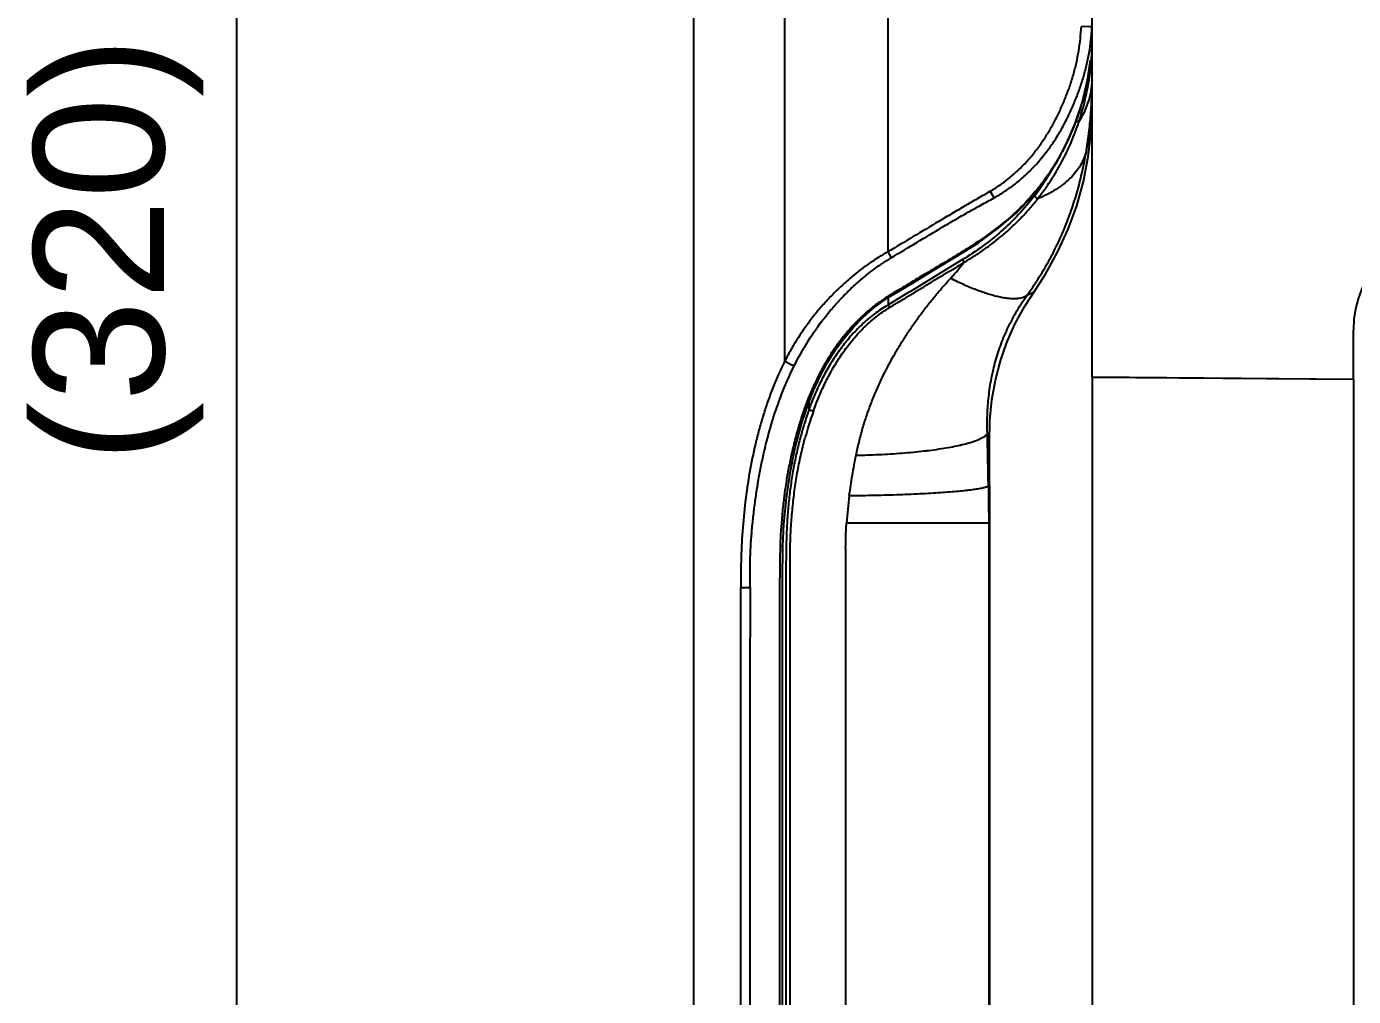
# Model space of a CAD drawing. Header units: millimetres. Extents: x 687 to 1107, y -116 to 478.
# Drawn here: x 980.8 to 1006.19, y 109.49 to 128.05 of the extents above; entities that cross this region are included whole.
import ezdxf

# ---------------------------------------------------------------- set-up
doc = ezdxf.new("R2010")
doc.units = ezdxf.units.MM
doc.header["$LTSCALE"] = 0.1
doc.layers.add('DIM', color=3, linetype='Continuous')
doc.styles.get("Standard").update_dxf_attribs({"font": 'arial.ttf'})
doc.dimstyles.new('ISO-25', dxfattribs={"dimtxt": 2.5, "dimasz": 2.5, "dimexe": 1.25, "dimexo": 0.625, "dimtad": 1, "dimlfac": 5, "dimtxsty": 'Standard', "dimcen": 2.5, "dimadec": 0, "dimazin": 0, "dimtfac": 1, "dimtmove": 0, "dimatfit": 3, "dimfxl": 0, "dimarcsym": 0})

# ---------------------------------------------------------------- blocks, each defined once
blk = doc.blocks.new('*D63')
at = {"layer": 'Defpoints', "color": 0}
for p in [(984.82, 155.776), (996.79, 155.776), (993.59, 91.788)]:
    blk.add_point(p, dxfattribs=at)
at = {"layer": 'DIM', "color": 0, "lineweight": -2}
for p, q in [((996.165, 155.776), (983.57, 155.776)), ((984.82, 94.288), (984.82, 153.276)), ((992.965, 91.788), (983.57, 91.788))]:
    blk.add_line(p, q, dxfattribs=at)
at = {"layer": 'DIM', "color": 0}
for points in [[(984.403, 153.276), (985.237, 153.276), (984.82, 155.776)], [(984.403, 94.288), (985.237, 94.288), (984.82, 91.788)]]:
    blk.add_solid(points, dxfattribs=at)
at = {"layer": 'DIM', "color": 0, "insert": (982.556, 123.782), "char_height": 2.5, "attachment_point": 5, "rotation": 90}
blk.add_mtext('(320)', dxfattribs=at)

msp = doc.modelspace()

# ---------------------------------------------------------------- linework, layer by layer
for p, q in [((993.5619, 146.6907), (993.5619, 97.3909)), ((995.3117, 121.6531), (995.3117, 145.7116)), ((997.2777, 144.5819), (997.2777, 123.7352)), ((1001.1904, 121.3419), (1001.1904, 137.2759)), ((1001.151, 128.0414), (1000.9837, 128.0483)), ((1001.1869, 128.04), (1001.151, 128.0414)), ((1001.1858, 127.7734), (1001.1904, 127.7734)), ((1001.1605, 127.4067), (1001.1603, 127.4067)), ((1001.1605, 127.4066), (1001.1603, 127.4066)), ((1000.8819, 126.2427), (1000.9357, 126.2257)), ((1000.8819, 126.2426), (1000.9357, 126.2257)), ((999.3125, 124.7696), (999.2384, 124.8957)), ((999.3125, 124.7695), (999.2384, 124.8956)), ((1000.0798, 124.8016), (1000.1466, 124.7511)), ((1000.0798, 124.8015), (1000.1466, 124.751)), ((997.2777, 123.7352), (997.3449, 123.624)), ((997.2777, 123.7351), (997.3449, 123.624)), ((997.2835, 122.8582), (997.2835, 122.7209)), ((997.2835, 122.8581), (997.2835, 122.7208)), ((997.3806, 122.7795), (997.2835, 122.7209)), ((997.3806, 122.7794), (997.2835, 122.7208)), ((997.3191, 122.881), (997.3073, 122.8993)), ((997.3191, 122.8809), (997.3073, 122.8993)), ((1006.1905, 121.2983), (1006.1905, 122.244)), ((1006.1905, 121.2982), (1006.1905, 122.2439)), ((1001.1904, 121.3419), (1006.1905, 121.2983)), ((1001.1904, 121.3419), (1006.1905, 121.2982)), ((1001.1904, 121.3383), (1001.1904, 101.9758)), ((1006.1905, 121.2947), (1001.1904, 121.3383)), ((1001.1904, 121.3382), (1001.1904, 101.9758)), ((1006.1905, 121.2946), (1001.1904, 121.3382)), ((1006.1905, 121.2947), (1006.1905, 101.9758)), ((1006.1905, 121.2946), (1006.1905, 101.9758)), ((995.6357, 120.4646), (995.7662, 120.8528)), ((995.6357, 120.4645), (995.7662, 120.8527)), ((995.7396, 120.8481), (995.7256, 120.8508)), ((995.7396, 120.8481), (995.7256, 120.8507)), ((995.7664, 120.8531), (995.7663, 120.8528)), ((995.7665, 120.8531), (995.7663, 120.8527)), ((995.7716, 120.7242), (995.7716, 120.8661)), ((995.7716, 120.7242), (995.7716, 120.866)), ((995.5086, 119.9917), (995.6357, 120.4646)), ((995.5087, 119.9917), (995.6357, 120.4645)), ((995.5793, 120.4184), (995.5744, 120.402)), ((995.5793, 120.4184), (995.5744, 120.4019)), ((999.2045, 119.2588), (999.2285, 119.2675)), ((999.2045, 119.2587), (999.2285, 119.2675)), ((999.2285, 119.2666), (999.2285, 97.3412)), ((999.2285, 119.2665), (999.2285, 97.3412)), ((999.2098, 118.5484), (996.4892, 118.5484)), ((999.2098, 118.5483), (996.4892, 118.5483)), ((999.2098, 118.5484), (999.2098, 99.1841)), ((999.2098, 118.5483), (999.2098, 99.1841)), ((996.4723, 118.0681), (996.4723, 98.3059)), ((996.4723, 118.068), (996.4723, 98.3059)), ((995.3307, 117.7266), (995.3312, 97.9303)), ((995.3307, 117.7266), (995.3312, 97.9303)), ((994.4642, 97.7), (994.4642, 117.3148)), ((994.4642, 97.7), (994.4642, 117.3148))]:
    msp.add_line(p, q)
for points in [[(997.3191, 122.881), (997.7185, 123.1216), (998.1659, 123.3914), (998.5988, 123.653), (999.0138, 123.9115), (999.3941, 124.1876), (999.739, 124.4836), (1000.0416, 124.7998), (1000.3003, 125.1289), (1000.519, 125.4669), (1000.7065, 125.8217), (1000.866, 126.1954), (1000.998, 126.5911), (1001.1018, 127.0232), (1001.1606, 127.4066)], [(997.3191, 122.8809), (997.7185, 123.1215), (998.1659, 123.3913), (998.5988, 123.653), (999.0138, 123.9114), (999.3941, 124.1876), (999.739, 124.4836), (1000.0416, 124.7997), (1000.3003, 125.1288), (1000.519, 125.4669), (1000.7065, 125.8216), (1000.866, 126.1953), (1000.998, 126.591), (1001.1018, 127.0231), (1001.1606, 127.4066)], [(1000.0777, 122.9715), (1000.2968, 123.309), (1000.5297, 123.7304), (1000.7289, 124.1682), (1000.8936, 124.6202), (1001.0228, 125.0837), (1001.1157, 125.556), (1001.1717, 126.035), (1001.1904, 126.5156)], [(1000.0777, 122.9715), (1000.2968, 123.3089), (1000.5297, 123.7304), (1000.7289, 124.1681), (1000.8936, 124.6201), (1001.0228, 125.0836), (1001.1157, 125.5559), (1001.1717, 126.0349), (1001.1904, 126.5155)], [(999.2285, 119.2675), (999.2285, 119.6499), (999.2283, 120.0937), (999.2348, 120.51), (999.2718, 120.9058), (999.3391, 121.2845), (999.4349, 121.6496), (999.559, 122.0046), (999.7129, 122.3527), (999.9011, 122.6985), (1000.0777, 122.9715)], [(999.2285, 119.2675), (999.2285, 119.6498), (999.2283, 120.0937), (999.2348, 120.51), (999.2718, 120.9058), (999.3391, 121.2844), (999.4349, 121.6495), (999.559, 122.0045), (999.7129, 122.3526), (999.9011, 122.6985), (1000.0777, 122.9715)], [(996.1326, 121.6302), (996.2856, 121.872), (996.4484, 122.0946), (996.6203, 122.2982), (996.8007, 122.4832), (996.9888, 122.6487), (997.1838, 122.7943), (997.3191, 122.881)], [(996.1326, 121.6302), (996.2856, 121.872), (996.4484, 122.0945), (996.6203, 122.2981), (996.8007, 122.4831), (996.9888, 122.6486), (997.1838, 122.7942), (997.3191, 122.8809)], [(995.7664, 120.8531), (995.8582, 121.0839), (995.99, 121.3681), (996.1326, 121.6302)], [(995.7665, 120.8531), (995.8582, 121.0839), (995.99, 121.368), (996.1326, 121.6302)], [(995.272, 118.1102), (995.2919, 118.527), (995.3383, 119.0213), (995.41, 119.5093), (995.5086, 119.9917)], [(995.272, 118.1101), (995.2919, 118.527), (995.3383, 119.0212), (995.41, 119.5092), (995.5087, 119.9917)], [(995.2644, 106.6536), (995.2643, 107.7218), (995.2642, 108.7526), (995.2642, 109.748), (995.2641, 110.711), (995.2641, 111.6431), (995.2642, 112.5463), (995.2642, 113.4218), (995.2643, 114.2709), (995.2644, 115.0953), (995.2646, 115.8958), (995.2647, 116.6763), (995.2652, 117.441), (995.2725, 118.1102)], [(995.2644, 106.6535), (995.2643, 107.7218), (995.2642, 108.7526), (995.2642, 109.748), (995.2642, 110.711), (995.2642, 111.6431), (995.2642, 112.5463), (995.2642, 113.4218), (995.2643, 114.2708), (995.2644, 115.0952), (995.2646, 115.8958), (995.2647, 116.6763), (995.2652, 117.441), (995.2725, 118.1102)]]:
    msp.add_lwpolyline(points)
for centre, radius, start, end in [((997.5819, 128.1942), 3.6083, 357.3742, 357.54977), ((996.5878, 127.7746), 4.6026, 356.87103, 359.98451), ((996.4714, 127.7807), 4.7191, 355.43852, 356.87394), ((996.4715, 127.7807), 4.7191, 355.43852, 356.87394), ((999.8035, 127.0472), 1.3869, 354.13654, 359.97702), ((999.8035, 127.0472), 1.3869, 354.13654, 359.97702), ((995.4445, 126.7925), 5.7459, 348.37692, 359.9808), ((995.4446, 126.7925), 5.7459, 348.37692, 359.9808), ((999.7647, 127.0515), 1.4259, 348.40104, 354.12399), ((999.7647, 127.0515), 1.4259, 348.40104, 354.12399), ((1008.2929, 124.4266), 7.3208, 170.34403, 170.49995), ((1008.2929, 124.4266), 7.3207, 170.34403, 170.49995), ((996.2673, 127.7325), 4.8088, 322.44904, 330.1228), ((996.2674, 127.7324), 4.8088, 322.44904, 330.1228), ((1008.1906, 122.2439), 2, 90.5, 180), ((995.5478, 125.9495), 3.9992, 317.28921, 322.92566), ((995.5478, 125.9494), 3.9992, 317.28921, 322.92566), ((1003.9858, 126.7829), 6.1692, 211.18381, 211.72811), ((1003.9858, 126.7828), 6.1691, 211.18381, 211.72811), ((1002.3979, 125.8036), 5.9716, 211.07952, 211.62749), ((1002.3979, 125.8035), 5.9716, 211.07952, 211.62749), ((1001.6949, 118.5895), 6.3832, 159.25242, 163.3504), ((1001.6949, 118.5895), 6.3832, 159.25242, 163.3504), ((1002.8891, 118.2409), 7.5384, 160.76542, 163.02483), ((1002.8891, 118.2408), 7.5384, 160.76542, 163.02483), ((1000.7454, 118.9677), 5.3615, 159.24817, 159.43725), ((1000.7454, 118.9676), 5.3615, 159.24817, 159.43725), ((1003.0174, 118.1774), 7.5886, 160.66497, 163.24472), ((1003.0174, 118.1774), 7.5886, 160.66497, 163.24472), ((1000.7485, 118.9508), 5.2834, 159.10544, 160.38762), ((1000.7485, 118.9508), 5.2834, 159.10544, 160.38762), ((1002.8134, 118.2642), 7.4592, 163.41741, 165.13776), ((1002.8134, 118.2641), 7.4592, 163.41741, 165.13776), ((1002.8356, 118.2577), 7.4823, 163.0283, 163.41815), ((1002.8356, 118.2576), 7.4823, 163.0283, 163.41815), ((1002.8064, 118.2661), 7.4519, 165.13794, 165.30796), ((1002.8064, 118.266), 7.4519, 165.13794, 165.30796), ((1002.919, 118.2073), 7.4858, 163.24653, 164.89226), ((1002.919, 118.2072), 7.4858, 163.24653, 164.89226), ((1005.1656, 117.931), 8.6984, 172.45436, 175.9299), ((1005.1656, 117.9309), 8.6984, 172.45436, 175.9299), ((994.5983, 181.8192), 64.5043, 269.880953, 270.03969), ((994.5983, 181.819), 64.5041, 269.880953, 270.03969)]:
    msp.add_arc(centre, radius, start, end)
for points, knots in [([(999.2384, 124.8957), (999.3059, 124.9345), (999.4376, 125.0186), (999.6236, 125.1611), (999.7979, 125.3177), (999.9601, 125.4867), (1000.1099, 125.6666), (1000.2474, 125.856), (1000.3728, 126.0537), (1000.4863, 126.2583), (1000.5885, 126.4687), (1000.68, 126.6841), (1000.7618, 126.9034), (1000.8326, 127.1265), (1000.8908, 127.3531), (1000.9348, 127.583), (1000.9659, 127.815), (1000.9789, 127.9705), (1000.9837, 128.0483)], [0, 0, 0, 0, 0.0624681, 0.1250271, 0.1875761, 0.2500847, 0.3125835, 0.375075, 0.4375703, 0.5000479, 0.5625177, 0.6250146, 0.6875321, 0.7500285, 0.8125, 0.8749922, 0.9375125, 1, 1, 1, 1]), ([(999.3125, 124.7696), (999.384, 124.8086), (999.5237, 124.8933), (999.7219, 125.0376), (999.9083, 125.1971), (1000.1402, 125.4272), (1000.3468, 125.6811), (1000.5268, 125.9529), (1000.6488, 126.1649), (1000.7585, 126.3835), (1000.8568, 126.6074), (1000.9447, 126.8356), (1001.0211, 127.0678), (1001.0849, 127.3038), (1001.1347, 127.5431), (1001.1697, 127.7851), (1001.1827, 127.9476), (1001.1864, 128.0289)], [0, 0, 0, 0, 0.0624666, 0.1250746, 0.1877616, 0.2504006, 0.3753856, 0.4378569, 0.5003107, 0.5627912, 0.6252944, 0.6877735, 0.7502102, 0.8126363, 0.8751083, 0.9375856, 1, 1, 1, 1]), ([(1001.1603, 127.4067), (1001.1455, 127.2781), (1001.1049, 127.0219), (1001.0142, 126.6437), (1000.8962, 126.2731), (1000.7497, 125.9128), (1000.5738, 125.5658), (1000.3692, 125.2347), (1000.1752, 124.9746), (1000.0068, 124.7775), (999.8739, 124.6356), (999.7348, 124.4998), (999.5897, 124.3706), (999.4395, 124.2472), (999.2336, 124.0899), (998.9674, 123.9053), (998.6938, 123.7324), (998.4725, 123.5981), (998.3058, 123.4987), (998.1388, 123.3997), (997.9162, 123.2676), (997.6385, 123.1018), (997.4173, 122.9673), (997.3073, 122.8993)], [0, 0, 0, 0, 0.0624734, 0.1250041, 0.1875272, 0.250025, 0.3125363, 0.3750677, 0.4376242, 0.468907, 0.5001777, 0.5314319, 0.5626778, 0.5939349, 0.6252073, 0.6877357, 0.7501907, 0.7814141, 0.8126401, 0.8438687, 0.8750985, 0.9375552, 1, 1, 1, 1]), ([(1001.1603, 127.4066), (1001.1455, 127.278), (1001.1049, 127.0219), (1001.0142, 126.6437), (1000.8962, 126.273), (1000.7497, 125.9127), (1000.5738, 125.5657), (1000.3692, 125.2347), (1000.1752, 124.9746), (1000.0068, 124.7775), (999.8739, 124.6355), (999.7348, 124.4998), (999.5897, 124.3705), (999.4395, 124.2472), (999.2336, 124.0898), (998.9674, 123.9052), (998.6938, 123.7323), (998.4725, 123.598), (998.3058, 123.4986), (998.1388, 123.3996), (997.9163, 123.2675), (997.6385, 123.1017), (997.4174, 122.9672), (997.3073, 122.8993)], [0, 0, 0, 0, 0.0624734, 0.1250041, 0.1875272, 0.250025, 0.3125363, 0.3750677, 0.4376242, 0.468907, 0.5001777, 0.5314319, 0.5626778, 0.5939349, 0.6252073, 0.6877357, 0.7501907, 0.7814141, 0.8126401, 0.8438687, 0.8750985, 0.9375552, 1, 1, 1, 1]), ([(1000.9359, 126.2257), (1000.9983, 126.4167), (1001.1023, 126.806), (1001.1597, 127.2051), (1001.1756, 127.4054)], [0, 0, 0, 0, 0.5000114, 1, 1, 1, 1]), ([(1000.9359, 126.2256), (1000.9983, 126.4167), (1001.1023, 126.8059), (1001.1597, 127.205), (1001.1756, 127.4053)], [0, 0, 0, 0, 0.5000114, 1, 1, 1, 1]), ([(1001.0759, 125.6546), (1001.0783, 125.6692), (1001.0832, 125.6986), (1001.0903, 125.7428), (1001.0971, 125.7873), (1001.1059, 125.8464), (1001.1163, 125.9203), (1001.1315, 126.0381), (1001.1479, 126.1848), (1001.1638, 126.36), (1001.1759, 126.5339), (1001.1871, 126.7626), (1001.1904, 126.9334), (1001.1904, 127.0467)], [0, 0, 0, 0, 0.0317517, 0.0639437, 0.0960998, 0.1282371, 0.1922964, 0.2561207, 0.3830339, 0.5088643, 0.6335507, 0.7570059, 1, 1, 1, 1]), ([(1001.0759, 125.6545), (1001.0783, 125.6691), (1001.0832, 125.6985), (1001.0903, 125.7427), (1001.0971, 125.7872), (1001.1059, 125.8464), (1001.1163, 125.9202), (1001.1315, 126.038), (1001.1479, 126.1847), (1001.1638, 126.3599), (1001.1759, 126.5338), (1001.1871, 126.7625), (1001.1904, 126.9333), (1001.1904, 127.0466)], [0, 0, 0, 0, 0.0317517, 0.0639437, 0.0960998, 0.1282371, 0.1922964, 0.2561207, 0.3830339, 0.5088643, 0.6335507, 0.7570059, 1, 1, 1, 1]), ([(1000.9357, 126.2257), (1000.9906, 126.3101), (1001.0617, 126.4423), (1001.1284, 126.6266), (1001.1521, 126.7189), (1001.1615, 126.7648)], [0, 0, 0, 0, 0.5144502, 0.7605696, 1, 1, 1, 1]), ([(1000.9357, 126.2256), (1000.9906, 126.3101), (1001.0617, 126.4422), (1001.1284, 126.6266), (1001.1521, 126.7188), (1001.1615, 126.7648)], [0, 0, 0, 0, 0.5144502, 0.7605696, 1, 1, 1, 1]), ([(1000.1466, 124.7511), (1000.2329, 124.8614), (1000.3556, 125.0323), (1000.5039, 125.2701), (1000.6416, 125.5141), (1000.7935, 125.8301), (1000.8922, 126.0926), (1000.9357, 126.2257)], [0, 0, 0, 0, 0.2499819, 0.3750226, 0.5000445, 0.7500389, 1, 1, 1, 1]), ([(1000.1466, 124.751), (1000.2329, 124.8613), (1000.3556, 125.0323), (1000.5039, 125.27), (1000.6416, 125.514), (1000.7935, 125.83), (1000.8922, 126.0925), (1000.9357, 126.2256)], [0, 0, 0, 0, 0.2499819, 0.3750226, 0.5000445, 0.7500389, 1, 1, 1, 1]), ([(999.9451, 122.9088), (1000.0194, 123.0112), (1000.1616, 123.2204), (1000.3551, 123.5457), (1000.5274, 123.8807), (1000.6784, 124.2232), (1000.8084, 124.5711), (1000.9172, 124.9235), (1001.0058, 125.278), (1001.0528, 125.5161), (1001.0726, 125.6349)], [0, 0, 0, 0, 0.1275556, 0.2547911, 0.3812782, 0.507024, 0.6318629, 0.7554796, 0.8786147, 1, 1, 1, 1]), ([(999.9451, 122.9087), (1000.0194, 123.0112), (1000.1616, 123.2203), (1000.3551, 123.5456), (1000.5274, 123.8806), (1000.6784, 124.2231), (1000.8084, 124.5711), (1000.9172, 124.9235), (1001.0058, 125.2779), (1001.0528, 125.5161), (1001.0726, 125.6348)], [0, 0, 0, 0, 0.1275556, 0.2547911, 0.3812782, 0.507024, 0.6318629, 0.7554796, 0.8786147, 1, 1, 1, 1]), ([(1001.0759, 125.6545), (1001.064, 125.6096), (1001.033, 125.5194), (1000.9664, 125.3891), (1000.8786, 125.2627), (1000.7695, 125.1423), (1000.6403, 125.0292), (1000.4921, 124.9248), (1000.3263, 124.8307), (1000.208, 124.7765), (1000.1466, 124.7511)], [0, 0, 0, 0, 0.1038367, 0.2122267, 0.3262252, 0.4468345, 0.5745217, 0.7094152, 0.8514407, 1, 1, 1, 1]), ([(1001.0759, 125.6544), (1001.064, 125.6095), (1001.033, 125.5194), (1000.9664, 125.389), (1000.8786, 125.2627), (1000.7695, 125.1423), (1000.6403, 125.0291), (1000.4921, 124.9247), (1000.3263, 124.8307), (1000.208, 124.7764), (1000.1466, 124.751)], [0, 0, 0, 0, 0.1038367, 0.2122267, 0.3262252, 0.4468345, 0.5745217, 0.7094152, 0.8514407, 1, 1, 1, 1]), ([(999.2384, 124.8956), (999.1563, 124.848), (998.992, 124.7529), (998.7458, 124.6097), (998.5002, 124.4654), (998.1737, 124.2716), (997.7663, 124.0279), (997.4407, 123.8326), (997.2777, 123.7352)], [0, 0, 0, 0, 0.1249967, 0.2500044, 0.3750061, 0.5000039, 0.7500022, 1, 1, 1, 1]), ([(999.2384, 124.8956), (999.1563, 124.848), (998.992, 124.7528), (998.7458, 124.6096), (998.5002, 124.4653), (998.1737, 124.2715), (997.7663, 124.0278), (997.4407, 123.8325), (997.2777, 123.7351)], [0, 0, 0, 0, 0.1249967, 0.2500044, 0.3750061, 0.5000039, 0.7500022, 1, 1, 1, 1]), ([(997.3449, 123.6241), (997.5079, 123.7215), (997.8332, 123.9172), (998.2404, 124.1608), (998.5673, 124.3527), (998.8132, 124.494), (999.0617, 124.6326), (999.2284, 124.7239), (999.3125, 124.7697)], [0, 0, 0, 0, 0.2501741, 0.5002128, 0.6251673, 0.7496118, 0.8738095, 1, 1, 1, 1]), ([(997.3449, 123.6241), (997.5079, 123.7214), (997.8332, 123.9171), (998.2405, 124.1607), (998.5674, 124.3527), (998.8132, 124.494), (999.0617, 124.6326), (999.2284, 124.7238), (999.3125, 124.7696)], [0, 0, 0, 0, 0.2501741, 0.5002128, 0.6251673, 0.7496118, 0.8738095, 1, 1, 1, 1]), ([(1000.0798, 124.8016), (999.9864, 124.6799), (999.7871, 124.4458), (999.4554, 124.1257), (999.0952, 123.838), (998.8392, 123.6681), (998.708, 123.5886)], [0, 0, 0, 0, 0.2499871, 0.500001, 0.7500171, 1, 1, 1, 1]), ([(1000.0798, 124.8016), (999.9864, 124.6798), (999.7871, 124.4457), (999.4554, 124.1256), (999.0952, 123.838), (998.8392, 123.668), (998.708, 123.5885)], [0, 0, 0, 0, 0.2499871, 0.500001, 0.7500171, 1, 1, 1, 1]), ([(998.7386, 123.5386), (998.8063, 123.577), (998.9396, 123.6577), (999.1331, 123.7889), (999.3204, 123.9289), (999.4717, 124.0518), (999.589, 124.1543), (999.6751, 124.2333), (999.7589, 124.3146), (999.8404, 124.3983), (999.9197, 124.4841), (1000.0227, 124.6009), (1000.0975, 124.6906), (1000.1466, 124.7511)], [0, 0, 0, 0, 0.1249316, 0.2499598, 0.3750621, 0.500131, 0.5626331, 0.6251122, 0.6875785, 0.7500496, 0.8125384, 0.8750413, 1, 1, 1, 1]), ([(998.7386, 123.5385), (998.8063, 123.5769), (998.9397, 123.6576), (999.1331, 123.7888), (999.3204, 123.9288), (999.4717, 124.0517), (999.5891, 124.1542), (999.6751, 124.2333), (999.7589, 124.3146), (999.8404, 124.3982), (999.9197, 124.484), (1000.0228, 124.6008), (1000.0975, 124.6906), (1000.1466, 124.751)], [0, 0, 0, 0, 0.1249316, 0.2499598, 0.3750621, 0.500131, 0.5626331, 0.6251122, 0.6875785, 0.7500496, 0.8125384, 0.8750413, 1, 1, 1, 1]), ([(997.2777, 123.7353), (997.1628, 123.6711), (996.9407, 123.5327), (996.7316, 123.3754), (996.631, 123.2932)], [0, 0, 0, 0, 0.5031556, 1, 1, 1, 1]), ([(997.2777, 123.7352), (997.1629, 123.6711), (996.9407, 123.5327), (996.7316, 123.3753), (996.631, 123.2931)], [0, 0, 0, 0, 0.5031556, 1, 1, 1, 1]), ([(996.7282, 123.1733), (996.8238, 123.2568), (997.0226, 123.4169), (997.235, 123.5586), (997.3449, 123.6241)], [0, 0, 0, 0, 0.4981023, 1, 1, 1, 1]), ([(996.7282, 123.1732), (996.8238, 123.2567), (997.0226, 123.4168), (997.235, 123.5585), (997.3449, 123.6241)], [0, 0, 0, 0, 0.4981023, 1, 1, 1, 1]), ([(997.3132, 122.6721), (997.3717, 122.7097), (997.4905, 122.7819), (997.6706, 122.887), (997.8192, 122.9771), (997.9376, 123.0498), (998.0561, 123.1226), (998.1747, 123.195), (998.2937, 123.267), (998.3831, 123.3206), (998.4577, 123.365), (998.5175, 123.4005), (998.5774, 123.4359), (998.652, 123.4805), (998.7102, 123.5186), (998.7386, 123.5386)], [0, 0, 0, 0, 0.1249654, 0.2500008, 0.3749992, 0.4374929, 0.4999916, 0.6249899, 0.6874735, 0.7499515, 0.8124548, 0.843726, 0.8750142, 0.9375727, 1, 1, 1, 1]), ([(997.3132, 122.672), (997.3717, 122.7096), (997.4905, 122.7818), (997.6706, 122.8869), (997.8192, 122.9771), (997.9377, 123.0498), (998.0561, 123.1225), (998.1747, 123.195), (998.2937, 123.2669), (998.3831, 123.3205), (998.4577, 123.365), (998.5175, 123.4004), (998.5774, 123.4358), (998.652, 123.4804), (998.7102, 123.5185), (998.7386, 123.5385)], [0, 0, 0, 0, 0.1249654, 0.2500008, 0.3749992, 0.4374929, 0.4999916, 0.6249899, 0.6874735, 0.7499515, 0.8124548, 0.843726, 0.8750142, 0.9375727, 1, 1, 1, 1]), ([(998.708, 123.5886), (998.4865, 123.4542), (998.0444, 123.1838), (997.6023, 122.9136), (997.3806, 122.7795)], [0, 0, 0, 0, 0.5, 1, 1, 1, 1]), ([(998.708, 123.5885), (998.4865, 123.4541), (998.0444, 123.1837), (997.6023, 122.9135), (997.3806, 122.7794)], [0, 0, 0, 0, 0.5, 1, 1, 1, 1]), ([(996.631, 123.2932), (996.5596, 123.2348), (996.4211, 123.1148), (996.2249, 122.9254), (996.0416, 122.7291), (995.871, 122.5267), (995.713, 122.3179), (995.5671, 122.1029), (995.4328, 121.8816), (995.3507, 121.7299), (995.3116, 121.6532)], [0, 0, 0, 0, 0.1305414, 0.2592324, 0.3858082, 0.5104351, 0.6337316, 0.7561435, 0.8780919, 1, 1, 1, 1]), ([(996.631, 123.2931), (996.5596, 123.2348), (996.4211, 123.1147), (996.2249, 122.9253), (996.0416, 122.7291), (995.871, 122.5266), (995.713, 122.3179), (995.5671, 122.1028), (995.4328, 121.8815), (995.3507, 121.7299), (995.3116, 121.6531)], [0, 0, 0, 0, 0.1305414, 0.2592324, 0.3858082, 0.5104351, 0.6337316, 0.7561435, 0.8780919, 1, 1, 1, 1]), ([(995.49, 121.5592), (995.5645, 121.709), (995.7272, 122.0028), (995.9655, 122.3499), (996.1779, 122.6145), (996.3493, 122.8081), (996.5324, 122.9957), (996.6616, 123.1151), (996.7282, 123.1733)], [0, 0, 0, 0, 0.2451986, 0.4914803, 0.6160481, 0.742294, 0.8703835, 1, 1, 1, 1]), ([(995.49, 121.5591), (995.5645, 121.7089), (995.7272, 122.0027), (995.9656, 122.3498), (996.1779, 122.6144), (996.3493, 122.8081), (996.5324, 122.9956), (996.6616, 123.115), (996.7282, 123.1732)], [0, 0, 0, 0, 0.2451986, 0.4914803, 0.6160481, 0.742294, 0.8703835, 1, 1, 1, 1]), ([(996.6725, 119.8446), (996.6901, 119.9314), (996.7279, 120.1038), (996.7959, 120.3583), (996.8745, 120.6071), (996.9628, 120.8498), (997.0597, 121.0861), (997.1984, 121.3905), (997.3518, 121.6834), (997.5176, 121.9642), (997.6461, 122.1664), (997.7787, 122.3616), (997.9148, 122.5498), (998.0537, 122.731), (998.1717, 122.8768), (998.2671, 122.99), (998.3387, 123.0726), (998.4108, 123.1533), (998.459, 123.2064), (998.4829, 123.2329)], [0, 0, 0, 0, 0.0683378, 0.1360545, 0.2031156, 0.2694961, 0.3351523, 0.4000402, 0.527417, 0.5898802, 0.6514729, 0.7121484, 0.7718557, 0.8305464, 0.8881695, 0.9165655, 0.9446751, 0.9724887, 1, 1, 1, 1]), ([(996.6725, 119.8445), (996.6901, 119.9314), (996.728, 120.1037), (996.7959, 120.3583), (996.8745, 120.6071), (996.9628, 120.8498), (997.0598, 121.0861), (997.1985, 121.3904), (997.3518, 121.6833), (997.5176, 121.9641), (997.6461, 122.1663), (997.7787, 122.3616), (997.9148, 122.5497), (998.0537, 122.7309), (998.1717, 122.8768), (998.2671, 122.9899), (998.3387, 123.0725), (998.4108, 123.1532), (998.459, 123.2064), (998.4829, 123.2329)], [0, 0, 0, 0, 0.0683378, 0.1360545, 0.2031156, 0.2694961, 0.3351523, 0.4000402, 0.527417, 0.5898802, 0.6514729, 0.7121484, 0.7718557, 0.8305464, 0.8881695, 0.9165655, 0.9446751, 0.9724887, 1, 1, 1, 1]), ([(998.4828, 123.233), (998.5652, 123.1919), (998.7269, 123.1152), (998.9297, 123.0302), (999.0861, 122.9726), (999.1966, 122.9359), (999.302, 122.9051), (999.4018, 122.8803), (999.4953, 122.8619), (999.582, 122.8498), (999.6617, 122.844), (999.7338, 122.8444), (999.7984, 122.8512), (999.8551, 122.864), (999.9039, 122.8826), (999.9324, 122.8996), (999.9449, 122.9089)], [0, 0, 0, 0, 0.1788061, 0.3475713, 0.4269667, 0.5024708, 0.5737084, 0.640325, 0.702033, 0.7587255, 0.810372, 0.8570022, 0.8987752, 0.9361126, 0.9696029, 1, 1, 1, 1]), ([(998.4828, 123.2329), (998.5652, 123.1918), (998.7269, 123.1151), (998.9297, 123.0301), (999.0861, 122.9726), (999.1966, 122.9359), (999.302, 122.905), (999.4018, 122.8803), (999.4953, 122.8618), (999.582, 122.8497), (999.6617, 122.8439), (999.7339, 122.8444), (999.7984, 122.8511), (999.8551, 122.8639), (999.9039, 122.8826), (999.9324, 122.8995), (999.9449, 122.9089)], [0, 0, 0, 0, 0.1788061, 0.3475713, 0.4269667, 0.5024708, 0.5737084, 0.640325, 0.702033, 0.7587255, 0.810372, 0.8570022, 0.8987752, 0.9361126, 0.9696029, 1, 1, 1, 1]), ([(999.1845, 120.2548), (999.1839, 120.2882), (999.1827, 120.3519), (999.1819, 120.4447), (999.1826, 120.5331), (999.1857, 120.6495), (999.1936, 120.7949), (999.2097, 120.9688), (999.2324, 121.1413), (999.2713, 121.3682), (999.3372, 121.6478), (999.4444, 121.9765), (999.5805, 122.2979), (999.7464, 122.6109), (999.8756, 122.8109), (999.945, 122.9089)], [0, 0, 0, 0, 0.0356862, 0.0679611, 0.0990404, 0.130036, 0.1921524, 0.2543874, 0.3163364, 0.3777779, 0.4999248, 0.6224859, 0.7462861, 0.8718737, 1, 1, 1, 1]), ([(999.1845, 120.2547), (999.1839, 120.2881), (999.1827, 120.3518), (999.1819, 120.4447), (999.1826, 120.5331), (999.1857, 120.6494), (999.1936, 120.7948), (999.2097, 120.9687), (999.2324, 121.1413), (999.2713, 121.3681), (999.3372, 121.6477), (999.4444, 121.9764), (999.5806, 122.2978), (999.7464, 122.6109), (999.8756, 122.8109), (999.945, 122.9089)], [0, 0, 0, 0, 0.0356862, 0.0679611, 0.0990404, 0.130036, 0.1921524, 0.2543874, 0.3163364, 0.3777779, 0.4999248, 0.6224859, 0.7462861, 0.8718737, 1, 1, 1, 1]), ([(999.9454, 122.9092), (999.9567, 122.9143), (999.9773, 122.9237), (1000.0053, 122.9368), (1000.0252, 122.9462), (1000.0387, 122.9526), (1000.0471, 122.9566), (1000.0544, 122.9601), (1000.0607, 122.9631), (1000.0659, 122.9657), (1000.0701, 122.9677), (1000.073, 122.9691), (1000.0748, 122.97), (1000.0758, 122.9705), (1000.0766, 122.9709), (1000.0771, 122.9712), (1000.0774, 122.9714), (1000.0776, 122.9714), (1000.0776, 122.9714)], [0, 0, 0, 0, 0.2551041, 0.4646683, 0.6347834, 0.7067954, 0.7705128, 0.8260678, 0.8735926, 0.9132196, 0.9451041, 0.9694776, 0.9789249, 0.986587, 0.9924947, 0.9966789, 0.9991704, 1, 1, 1, 1]), ([(999.9454, 122.9091), (999.9567, 122.9142), (999.9773, 122.9236), (1000.0053, 122.9367), (1000.0252, 122.9461), (1000.0387, 122.9525), (1000.0471, 122.9565), (1000.0544, 122.9601), (1000.0607, 122.9631), (1000.0659, 122.9656), (1000.0701, 122.9677), (1000.073, 122.9691), (1000.0748, 122.97), (1000.0758, 122.9705), (1000.0766, 122.9709), (1000.0771, 122.9711), (1000.0774, 122.9713), (1000.0776, 122.9713), (1000.0776, 122.9714)], [0, 0, 0, 0, 0.2551041, 0.4646683, 0.6347834, 0.7067954, 0.7705128, 0.8260678, 0.8735926, 0.9132196, 0.9451041, 0.9694776, 0.9789249, 0.986587, 0.9924947, 0.9966789, 0.9991704, 1, 1, 1, 1]), ([(997.2835, 122.7209), (997.192, 122.668), (997.017, 122.5513), (996.7785, 122.3482), (996.5652, 122.1248), (996.3749, 121.887), (996.2054, 121.6382), (996.0556, 121.3794), (995.9242, 121.1116), (995.8479, 120.928), (995.8125, 120.8352)], [0, 0, 0, 0, 0.1300824, 0.2582898, 0.3849728, 0.5098108, 0.6329279, 0.7553758, 0.8776836, 1, 1, 1, 1]), ([(997.2835, 122.7208), (997.192, 122.668), (997.017, 122.5512), (996.7785, 122.3481), (996.5652, 122.1248), (996.3749, 121.8869), (996.2054, 121.6381), (996.0556, 121.3793), (995.9242, 121.1115), (995.848, 120.9279), (995.8125, 120.8351)], [0, 0, 0, 0, 0.1300824, 0.2582898, 0.3849728, 0.5098108, 0.6329279, 0.7553758, 0.8776836, 1, 1, 1, 1]), ([(995.8568, 120.6899), (995.8909, 120.7871), (995.9645, 120.9795), (996.0925, 121.2606), (996.2392, 121.5326), (996.4063, 121.7941), (996.5947, 122.0442), (996.8068, 122.2793), (997.0449, 122.4935), (997.221, 122.6166), (997.3132, 122.6721)], [0, 0, 0, 0, 0.1232651, 0.2463641, 0.3694272, 0.4927536, 0.6174466, 0.7437409, 0.8711849, 1, 1, 1, 1]), ([(995.8568, 120.6899), (995.8909, 120.7871), (995.9645, 120.9795), (996.0925, 121.2606), (996.2392, 121.5325), (996.4063, 121.794), (996.5947, 122.0441), (996.8068, 122.2793), (997.0449, 122.4934), (997.221, 122.6166), (997.3132, 122.6721)], [0, 0, 0, 0, 0.1232651, 0.2463641, 0.3694272, 0.4927536, 0.6174466, 0.7437409, 0.8711849, 1, 1, 1, 1]), ([(997.3072, 122.8994), (997.2432, 122.8611), (997.1188, 122.7796), (996.9424, 122.6441), (996.777, 122.4975), (996.6223, 122.3412), (996.4779, 122.1767), (996.2995, 121.9492), (996.1795, 121.7689), (996.1057, 121.6456)], [0, 0, 0, 0, 0.1275726, 0.2541965, 0.3801322, 0.5054915, 0.6302386, 0.7542699, 1, 1, 1, 1]), ([(997.3072, 122.8994), (997.2432, 122.861), (997.1188, 122.7795), (996.9425, 122.6441), (996.777, 122.4974), (996.6223, 122.3411), (996.4779, 122.1767), (996.2995, 121.9491), (996.1795, 121.7688), (996.1057, 121.6456)], [0, 0, 0, 0, 0.1275726, 0.2541965, 0.3801322, 0.5054915, 0.6302386, 0.7542699, 1, 1, 1, 1]), ([(995.3117, 121.6531), (995.23, 121.4946), (995.1199, 121.2491), (994.9942, 120.9126), (994.9084, 120.6544), (994.8307, 120.392), (994.7376, 120.0359), (994.641, 119.5812), (994.5555, 119.0252), (994.4986, 118.4597), (994.4686, 117.8885), (994.4636, 117.5062), (994.4642, 117.3148)], [0, 0, 0, 0, 0.1199664, 0.1805976, 0.2415961, 0.3029275, 0.3646201, 0.4891861, 0.6153706, 0.7428767, 0.8712751, 1, 1, 1, 1]), ([(995.3117, 121.6531), (995.23, 121.4945), (995.1199, 121.249), (994.9942, 120.9125), (994.9084, 120.6543), (994.8307, 120.392), (994.7376, 120.0358), (994.641, 119.5812), (994.5555, 119.0251), (994.4986, 118.4597), (994.4686, 117.8885), (994.4636, 117.5061), (994.4642, 117.3148)], [0, 0, 0, 0, 0.1199664, 0.1805976, 0.2415961, 0.3029275, 0.3646201, 0.4891861, 0.6153706, 0.7428767, 0.8712751, 1, 1, 1, 1]), ([(995.3117, 121.6531), (995.3173, 121.6483), (995.3295, 121.6387), (995.3565, 121.6197), (995.394, 121.5975), (995.4414, 121.5756), (995.4742, 121.5638), (995.4903, 121.5591)], [0, 0, 0, 0, 0.1094037, 0.2288931, 0.4870548, 0.7522041, 1, 1, 1, 1]), ([(995.3117, 121.6531), (995.3173, 121.6482), (995.3295, 121.6386), (995.3565, 121.6197), (995.394, 121.5975), (995.4415, 121.5755), (995.4742, 121.5637), (995.4903, 121.559)], [0, 0, 0, 0, 0.1094037, 0.2288931, 0.4870548, 0.7522041, 1, 1, 1, 1]), ([(996.1057, 121.6456), (996.0314, 121.5214), (995.8955, 121.2668), (995.7825, 121.0014), (995.7318, 120.8674)], [0, 0, 0, 0, 0.5024402, 1, 1, 1, 1]), ([(996.1057, 121.6456), (996.0314, 121.5213), (995.8955, 121.2668), (995.7826, 121.0014), (995.7318, 120.8673)], [0, 0, 0, 0, 0.5024402, 1, 1, 1, 1]), ([(994.6431, 117.3152), (994.6432, 117.4086), (994.6428, 117.5482), (994.6441, 117.7339), (994.6467, 117.872), (994.6513, 118.0098), (994.6585, 118.1476), (994.6682, 118.2853), (994.6838, 118.4689), (994.7073, 118.6984), (994.7417, 118.9732), (994.7824, 119.247), (994.8297, 119.519), (994.884, 119.7882), (994.9655, 120.1407), (995.0862, 120.5719), (995.266, 121.0755), (995.4112, 121.3999), (995.4902, 121.5591)], [0, 0, 0, 0, 0.0641996, 0.0959427, 0.1275578, 0.1591188, 0.1906991, 0.2223224, 0.2539753, 0.3173325, 0.3807877, 0.4442463, 0.5075257, 0.5704585, 0.6329188, 0.756103, 0.8778892, 1, 1, 1, 1]), ([(994.6431, 117.3151), (994.6433, 117.4085), (994.6428, 117.5482), (994.6441, 117.7338), (994.6467, 117.8719), (994.6513, 118.0098), (994.6585, 118.1475), (994.6682, 118.2852), (994.6838, 118.4689), (994.7073, 118.6983), (994.7417, 118.9731), (994.7824, 119.247), (994.8297, 119.519), (994.884, 119.7882), (994.9656, 120.1407), (995.0862, 120.5719), (995.266, 121.0754), (995.4112, 121.3999), (995.4903, 121.559)], [0, 0, 0, 0, 0.0641996, 0.0959427, 0.1275578, 0.1591188, 0.1906991, 0.2223224, 0.2539753, 0.3173325, 0.3807877, 0.4442463, 0.5075257, 0.5704585, 0.6329188, 0.756103, 0.8778892, 1, 1, 1, 1]), ([(995.7663, 120.8528), (995.766, 120.8521), (995.765, 120.8509), (995.7629, 120.8495), (995.7602, 120.8484), (995.7555, 120.8474), (995.7485, 120.8472), (995.7427, 120.8477), (995.7396, 120.8481)], [0, 0, 0, 0, 0.075111, 0.1613982, 0.2636741, 0.3834571, 0.6699053, 1, 1, 1, 1]), ([(995.7663, 120.8527), (995.766, 120.852), (995.765, 120.8508), (995.7629, 120.8494), (995.7602, 120.8483), (995.7555, 120.8474), (995.7485, 120.8471), (995.7427, 120.8477), (995.7396, 120.8481)], [0, 0, 0, 0, 0.075111, 0.1613982, 0.2636741, 0.3834571, 0.6699053, 1, 1, 1, 1]), ([(995.7715, 120.7243), (995.7774, 120.7207), (995.7903, 120.7138), (995.8112, 120.7045), (995.8337, 120.6964), (995.8491, 120.6919), (995.8568, 120.69)], [0, 0, 0, 0, 0.2233727, 0.4776588, 0.7438082, 1, 1, 1, 1]), ([(995.7715, 120.7242), (995.7774, 120.7206), (995.7903, 120.7137), (995.8112, 120.7044), (995.8337, 120.6963), (995.8491, 120.6918), (995.8568, 120.6899)], [0, 0, 0, 0, 0.2233727, 0.4776588, 0.7438082, 1, 1, 1, 1]), ([(995.5744, 120.402), (995.5472, 120.3107), (995.4964, 120.1266), (995.4301, 119.847), (995.3728, 119.5638), (995.3245, 119.2774), (995.2849, 118.9882), (995.2435, 118.5991), (995.2254, 118.3054), (995.2191, 118.1093)], [0, 0, 0, 0, 0.1227766, 0.2462816, 0.3704849, 0.4953579, 0.6208608, 0.7469147, 1, 1, 1, 1]), ([(995.5744, 120.4019), (995.5472, 120.3107), (995.4964, 120.1265), (995.4301, 119.847), (995.3728, 119.5638), (995.3245, 119.2773), (995.285, 118.9881), (995.2436, 118.599), (995.2255, 118.3054), (995.2191, 118.1092)], [0, 0, 0, 0, 0.1227766, 0.2462816, 0.3704849, 0.4953579, 0.6208608, 0.7469147, 1, 1, 1, 1]), ([(995.5981, 120.1561), (995.5727, 120.0593), (995.5258, 119.8643), (995.4769, 119.6181), (995.4436, 119.4193), (995.4139, 119.2182), (995.3837, 118.9643), (995.3573, 118.657), (995.3431, 118.3994), (995.3358, 118.1925), (995.3314, 117.9855), (995.3308, 117.8302), (995.3307, 117.7266)], [0, 0, 0, 0, 0.1224181, 0.2453649, 0.3071314, 0.3691684, 0.4941202, 0.6200197, 0.7465317, 0.8099055, 0.8732881, 1, 1, 1, 1]), ([(995.5981, 120.156), (995.5728, 120.0593), (995.5258, 119.8643), (995.4769, 119.6181), (995.4436, 119.4192), (995.414, 119.2181), (995.3837, 118.9642), (995.3573, 118.657), (995.3431, 118.3993), (995.3358, 118.1925), (995.3314, 117.9854), (995.3308, 117.8301), (995.3307, 117.7266)], [0, 0, 0, 0, 0.1224181, 0.2453649, 0.3071314, 0.3691684, 0.4941202, 0.6200197, 0.7465317, 0.8099055, 0.8732881, 1, 1, 1, 1]), ([(995.409, 97.9303), (995.4089, 98.86), (995.4089, 100.7195), (995.4088, 103.0439), (995.4088, 104.9034), (995.4089, 106.298), (995.4089, 107.6927), (995.409, 109.0873), (995.4091, 110.4819), (995.4092, 111.6441), (995.4093, 112.5738), (995.4093, 113.2711), (995.4093, 113.9684), (995.4092, 114.6658), (995.4091, 115.2469), (995.409, 115.7117), (995.4089, 116.0604), (995.4088, 116.3509), (995.4088, 116.5833), (995.4088, 116.7576), (995.4089, 116.9319), (995.4091, 117.1063), (995.4091, 117.2806), (995.4087, 117.455), (995.4083, 117.6293), (995.4083, 117.8032), (995.4094, 117.9766), (995.4129, 118.1496), (995.4194, 118.3221), (995.4318, 118.5512), (995.4545, 118.8358), (995.4936, 119.1738), (995.5446, 119.5072), (995.6099, 119.8354), (995.663, 120.0513), (995.6919, 120.1584)], [0, 0, 0, 0, 0.1253492, 0.2506982, 0.3133728, 0.3760473, 0.4387217, 0.5013961, 0.5640703, 0.6267445, 0.6580816, 0.6894188, 0.7207561, 0.7520935, 0.7834311, 0.7990998, 0.8147682, 0.8304361, 0.8382698, 0.8461032, 0.8539359, 0.8617686, 0.8696046, 0.8774441, 0.8852793, 0.8930985, 0.9008894, 0.9086604, 0.9164222, 0.924169, 0.9395946, 0.9548962, 0.9700372, 0.985051, 1, 1, 1, 1]), ([(995.409, 97.9303), (995.409, 98.86), (995.4089, 100.7195), (995.4088, 103.0439), (995.4089, 104.9034), (995.4089, 106.298), (995.4089, 107.6926), (995.409, 109.0872), (995.4091, 110.4819), (995.4092, 111.644), (995.4093, 112.5738), (995.4093, 113.2711), (995.4093, 113.9684), (995.4092, 114.6657), (995.4091, 115.2468), (995.409, 115.7117), (995.4089, 116.0603), (995.4089, 116.3509), (995.4088, 116.5833), (995.4088, 116.7576), (995.4089, 116.9319), (995.4091, 117.1062), (995.4091, 117.2806), (995.4087, 117.455), (995.4083, 117.6292), (995.4083, 117.8031), (995.4094, 117.9765), (995.4129, 118.1495), (995.4194, 118.3221), (995.4318, 118.5512), (995.4545, 118.8357), (995.4937, 119.1737), (995.5446, 119.5071), (995.6099, 119.8354), (995.663, 120.0512), (995.6919, 120.1583)], [0, 0, 0, 0, 0.1253492, 0.2506982, 0.3133728, 0.3760473, 0.4387217, 0.5013961, 0.5640703, 0.6267445, 0.6580816, 0.6894188, 0.7207561, 0.7520935, 0.7834311, 0.7990998, 0.8147682, 0.8304361, 0.8382698, 0.8461032, 0.8539359, 0.8617686, 0.8696046, 0.8774441, 0.8852793, 0.8930985, 0.9008894, 0.9086604, 0.9164222, 0.924169, 0.9395946, 0.9548962, 0.9700372, 0.985051, 1, 1, 1, 1]), ([(996.6722, 119.8446), (996.8189, 119.8476), (997.1123, 119.8574), (997.4766, 119.8798), (997.7629, 119.9046), (997.9681, 119.9261), (998.1632, 119.9506), (998.3458, 119.9778), (998.5137, 120.0074), (998.6653, 120.0391), (998.799, 120.0725), (998.9139, 120.107), (998.997, 120.1378), (999.0535, 120.1632), (999.089, 120.1813), (999.1197, 120.1994), (999.1458, 120.2176), (999.1673, 120.2356), (999.1794, 120.2484), (999.1845, 120.2547)], [0, 0, 0, 0, 0.1709817, 0.3420343, 0.4253211, 0.5057993, 0.5824685, 0.6544351, 0.7208831, 0.7811823, 0.834807, 0.8814336, 0.9209085, 0.9380382, 0.9534927, 0.9673318, 0.9796289, 0.9904772, 1, 1, 1, 1]), ([(996.6722, 119.8446), (996.8189, 119.8475), (997.1123, 119.8574), (997.4766, 119.8797), (997.7629, 119.9045), (997.9681, 119.926), (998.1632, 119.9505), (998.3458, 119.9777), (998.5137, 120.0074), (998.6653, 120.039), (998.799, 120.0724), (998.9139, 120.107), (998.997, 120.1378), (999.0535, 120.1631), (999.089, 120.1812), (999.1197, 120.1994), (999.1458, 120.2175), (999.1673, 120.2355), (999.1794, 120.2483), (999.1845, 120.2547)], [0, 0, 0, 0, 0.1709817, 0.3420343, 0.4253211, 0.5057993, 0.5824685, 0.6544351, 0.7208831, 0.7811823, 0.834807, 0.8814336, 0.9209085, 0.9380382, 0.9534927, 0.9673318, 0.9796289, 0.9904772, 1, 1, 1, 1]), ([(999.2045, 119.2587), (999.2038, 119.3005), (999.2024, 119.3839), (999.2001, 119.5089), (999.1976, 119.6336), (999.1947, 119.758), (999.1922, 119.8825), (999.1897, 120.0068), (999.1869, 120.1309), (999.1851, 120.2135), (999.1845, 120.2547)], [0, 0, 0, 0, 0.1257632, 0.2513369, 0.3764887, 0.5012734, 0.6262086, 0.7512476, 0.8758979, 1, 1, 1, 1]), ([(999.2045, 119.2587), (999.2038, 119.3004), (999.2024, 119.3839), (999.2001, 119.5089), (999.1976, 119.6335), (999.1948, 119.758), (999.1922, 119.8824), (999.1897, 120.0068), (999.1869, 120.1309), (999.1851, 120.2134), (999.1845, 120.2547)], [0, 0, 0, 0, 0.1257632, 0.2513369, 0.3764887, 0.5012734, 0.6262086, 0.7512476, 0.8758979, 1, 1, 1, 1]), ([(996.5424, 119.0732), (996.551, 119.1383), (996.5696, 119.268), (996.6009, 119.4615), (996.6349, 119.6537), (996.6592, 119.7812), (996.6721, 119.8447)], [0, 0, 0, 0, 0.2515818, 0.5022714, 0.7518189, 1, 1, 1, 1]), ([(996.5425, 119.0732), (996.551, 119.1382), (996.5696, 119.2679), (996.6009, 119.4615), (996.6349, 119.6536), (996.6592, 119.7812), (996.6721, 119.8446)], [0, 0, 0, 0, 0.2515818, 0.5022714, 0.7518189, 1, 1, 1, 1]), ([(996.5425, 119.0732), (996.7068, 119.0748), (997.0291, 119.0798), (997.4978, 119.0929), (997.8695, 119.1084), (998.1461, 119.1234), (998.3343, 119.1354), (998.5073, 119.1484), (998.6638, 119.1622), (998.8025, 119.1768), (998.9225, 119.1919), (999.0101, 119.2054), (999.0701, 119.2168), (999.1073, 119.2249), (999.1393, 119.233), (999.1659, 119.2412), (999.1871, 119.2494), (999.1992, 119.2555), (999.2041, 119.2587)], [0, 0, 0, 0, 0.1843477, 0.3615045, 0.525839, 0.6015941, 0.6722556, 0.7372848, 0.7961672, 0.8484617, 0.8937634, 0.9317488, 0.9479212, 0.9621769, 0.9745024, 0.9848985, 0.9933812, 1, 1, 1, 1]), ([(996.5425, 119.0732), (996.7069, 119.0748), (997.0291, 119.0798), (997.4978, 119.0929), (997.8695, 119.1083), (998.1461, 119.1234), (998.3343, 119.1354), (998.5073, 119.1484), (998.6638, 119.1622), (998.8025, 119.1767), (998.9225, 119.1918), (999.0101, 119.2054), (999.0701, 119.2167), (999.1073, 119.2248), (999.1393, 119.233), (999.1659, 119.2412), (999.1871, 119.2493), (999.1992, 119.2555), (999.2041, 119.2587)], [0, 0, 0, 0, 0.1843477, 0.3615045, 0.525839, 0.6015941, 0.6722556, 0.7372848, 0.7961672, 0.8484617, 0.8937634, 0.9317488, 0.9479212, 0.9621769, 0.9745024, 0.9848985, 0.9933812, 1, 1, 1, 1]), ([(999.2041, 119.2587), (999.2063, 119.1408), (999.209, 118.904), (999.2098, 118.6672), (999.2098, 118.5484)], [0, 0, 0, 0, 0.4982671, 1, 1, 1, 1]), ([(999.2041, 119.2587), (999.2063, 119.1407), (999.209, 118.9039), (999.2098, 118.6671), (999.2098, 118.5483)], [0, 0, 0, 0, 0.4982671, 1, 1, 1, 1]), ([(996.4725, 118.0681), (996.4729, 118.1481), (996.4745, 118.2683), (996.4813, 118.4284), (996.4863, 118.5084), (996.4891, 118.5484)], [0, 0, 0, 0, 0.4998205, 0.7498789, 1, 1, 1, 1]), ([(996.4725, 118.068), (996.4729, 118.1481), (996.4745, 118.2683), (996.4813, 118.4283), (996.4863, 118.5083), (996.4891, 118.5483)], [0, 0, 0, 0, 0.4998205, 0.7498789, 1, 1, 1, 1]), ([(995.22, 118.1093), (995.2167, 118.0049), (995.2122, 117.7954), (995.2093, 117.4807), (995.2084, 117.1652), (995.2086, 116.8495), (995.2087, 116.5338), (995.2085, 116.2181), (995.2085, 115.9024), (995.2084, 115.4814), (995.2082, 114.9552), (995.2081, 114.3237), (995.208, 113.6923), (995.2079, 112.8503), (995.2078, 111.7979), (995.2078, 110.535), (995.2079, 109.2721), (995.208, 108.0092), (995.2081, 106.7463), (995.2083, 105.0624), (995.2085, 102.9575), (995.2087, 100.4317), (995.2088, 98.7478), (995.2088, 97.9059)], [0, 0, 0, 0, 0.0155089, 0.0311163, 0.0467302, 0.0623556, 0.0779836, 0.0936108, 0.1092383, 0.1248657, 0.1561204, 0.1873752, 0.2186299, 0.2498846, 0.312394, 0.3749035, 0.437413, 0.4999226, 0.5624321, 0.6249417, 0.7499611, 0.8749806, 1, 1, 1, 1]), ([(995.22, 118.1092), (995.2167, 118.0048), (995.2122, 117.7953), (995.2094, 117.4806), (995.2084, 117.1651), (995.2087, 116.8495), (995.2087, 116.5338), (995.2085, 116.2181), (995.2085, 115.9023), (995.2084, 115.4814), (995.2082, 114.9551), (995.2081, 114.3237), (995.208, 113.6922), (995.2079, 112.8503), (995.2078, 111.7979), (995.2078, 110.535), (995.2079, 109.2721), (995.208, 108.0092), (995.2081, 106.7462), (995.2083, 105.0624), (995.2085, 102.9575), (995.2087, 100.4317), (995.2088, 98.7478), (995.2088, 97.9059)], [0, 0, 0, 0, 0.0155089, 0.0311163, 0.0467302, 0.0623556, 0.0779836, 0.0936108, 0.1092383, 0.1248657, 0.1561204, 0.1873752, 0.2186299, 0.2498846, 0.312394, 0.3749035, 0.437413, 0.4999226, 0.5624321, 0.6249417, 0.7499611, 0.8749806, 1, 1, 1, 1]), ([(995.22, 118.1093), (995.2234, 118.1093), (995.2301, 118.1093), (995.2398, 118.1093), (995.2487, 118.1093), (995.2565, 118.1093), (995.2621, 118.1094), (995.2658, 118.1095), (995.268, 118.1096), (995.2698, 118.1097), (995.2711, 118.1098), (995.272, 118.11), (995.2724, 118.1101), (995.2725, 118.1102)], [0, 0, 0, 0, 0.1958661, 0.3826615, 0.5533956, 0.7019561, 0.8241891, 0.874222, 0.9162309, 0.9499045, 0.9751148, 0.991778, 1, 1, 1, 1]), ([(995.22, 118.1092), (995.2234, 118.1092), (995.2301, 118.1092), (995.2399, 118.1092), (995.2487, 118.1092), (995.2565, 118.1093), (995.2621, 118.1094), (995.2659, 118.1095), (995.2681, 118.1095), (995.2698, 118.1097), (995.2712, 118.1098), (995.272, 118.1099), (995.2725, 118.11), (995.2726, 118.1101)], [0, 0, 0, 0, 0.1958661, 0.3826615, 0.5533956, 0.7019561, 0.8241891, 0.874222, 0.9162309, 0.9499045, 0.9751148, 0.991778, 1, 1, 1, 1]), ([(994.6431, 117.3149), (994.6425, 116.9063), (994.6417, 116.0891), (994.6407, 114.8632), (994.6398, 113.6374), (994.6391, 112.0028), (994.6392, 109.9597), (994.64, 107.5078), (994.6411, 105.056), (994.6427, 101.7867), (994.6434, 99.3348), (994.6435, 97.7002)], [0, 0, 0, 0, 0.0625038, 0.1249883, 0.1874882, 0.2499909, 0.374986, 0.4999839, 0.6249871, 0.7499921, 1, 1, 1, 1]), ([(994.6431, 117.3149), (994.6425, 116.9062), (994.6417, 116.089), (994.6407, 114.8632), (994.6399, 113.6373), (994.6392, 112.0028), (994.6392, 109.9596), (994.64, 107.5078), (994.6412, 105.0559), (994.6427, 101.7867), (994.6434, 99.3348), (994.6435, 97.7002)], [0, 0, 0, 0, 0.0625038, 0.1249883, 0.1874882, 0.2499909, 0.374986, 0.4999839, 0.6249871, 0.7499921, 1, 1, 1, 1])]:
    msp.add_open_spline(points, degree=3, knots=knots)
msp.add_open_spline([(999.2285, 119.2675), (999.2285, 119.2675), (999.2285, 119.2675), (999.2285, 119.2675)], degree=3)
msp.add_open_spline([(999.2285, 119.2675), (999.2285, 119.2675), (999.2285, 119.2675), (999.2285, 119.2675)], degree=3)

# ---------------------------------------------------------------- dimensions: what is measured, and where the dimension line sits
at = {"layer": 'DIM'}
dim = msp.add_linear_dim(base=(984.82, 155.7764), p1=(993.5902, 91.7879), p2=(996.7903, 155.7764), angle=90, text='(320)', dimstyle='ISO-25', dxfattribs=at)
dim.commit()
dim.dimension.update_dxf_attribs({"geometry": '*D63', "text_midpoint": (982.5562, 123.7821)})

doc.saveas('drawing.dxf')
